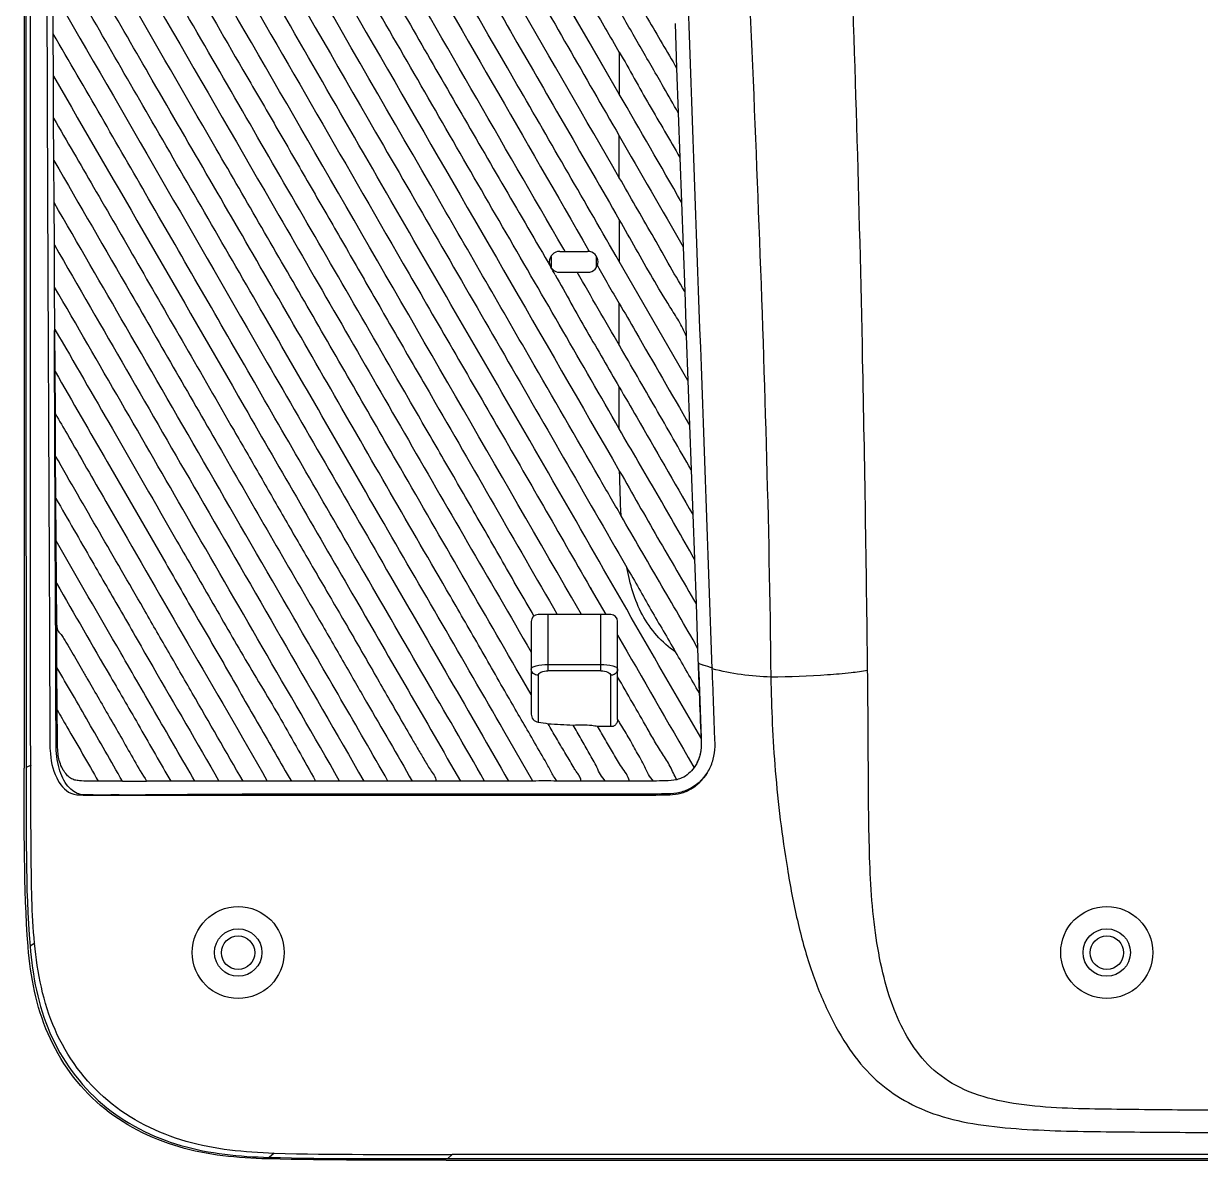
# Model space of a CAD drawing. Header units: millimetres. Extents: x 7426 to 8300, y 123 to 421.
# Drawn here: x 8178.19 to 8199.3, y 320.47 to 340.85 of the extents above; entities that cross this region are included whole.
import ezdxf

# ---------------------------------------------------------------- set-up
doc = ezdxf.new("R2010")
doc.units = ezdxf.units.MM
doc.layers.add('20_ALL_FEATURES', color=7, linetype='Continuous')

msp = doc.modelspace()

# ---------------------------------------------------------------- linework, layer by layer
at = {"layer": '20_ALL_FEATURES', "color": 7, "linetype": 'Continuous'}
for p, q in [((8188.874, 339.589), (8181.498, 352.358)), ((8178.199, 345.861), (8178.2, 336.018)), ((8178.721, 340.668), (8178.717, 341.424)), ((8189.873, 340.852), (8189.902, 340.052)), ((8178.725, 339.911), (8178.721, 340.668)), ((8178.199, 340.33), (8178.201, 327.499)), ((8188.874, 340.339), (8188.874, 339.589)), ((8178.728, 339.155), (8178.724, 339.912)), ((8189.902, 340.052), (8189.931, 339.252)), ((8189.931, 339.252), (8189.96, 338.451)), ((8178.733, 338.398), (8178.728, 339.155)), ((8188.874, 338.088), (8188.874, 338.839)), ((8178.737, 337.641), (8178.732, 338.398)), ((8189.96, 338.452), (8189.989, 337.651)), ((8178.741, 336.883), (8178.737, 337.641)), ((8189.989, 337.652), (8190.018, 336.851)), ((8188.874, 337.337), (8188.874, 336.585)), ((8178.746, 336.125), (8178.741, 336.883)), ((8187.806, 336.768), (8188.306, 336.768)), ((8187.9, 336.768), (8187.877, 336.808)), ((8188.327, 336.78), (8188.335, 336.765)), ((8190.018, 336.851), (8190.047, 336.051)), ((8187.596, 336.567), (8187.643, 336.486)), ((8187.596, 336.567), (8187.643, 336.486)), ((8187.65, 336.676), (8187.65, 336.487)), ((8188.462, 336.482), (8188.462, 336.682)), ((8190.105, 334.451), (8188.873, 336.585)), ((8187.806, 336.393), (8188.306, 336.393)), ((8178.75, 335.367), (8178.746, 336.125)), ((8178.2, 336.018), (8178.2, 331.74)), ((8190.047, 336.051), (8190.076, 335.25)), ((8188.874, 335.081), (8188.874, 335.833)), ((8178.745, 334.613), (8178.742, 335.347)), ((8178.755, 334.613), (8178.75, 335.367)), ((8190.076, 335.251), (8190.105, 334.451)), ((8187.269, 334.864), (8187.245, 334.905)), ((8178.748, 333.852), (8178.745, 334.613)), ((8178.759, 333.852), (8178.755, 334.613)), ((8190.105, 334.451), (8190.134, 333.65)), ((8188.873, 333.585), (8188.873, 334.333)), ((8178.751, 333.095), (8178.748, 333.852)), ((8178.764, 333.095), (8178.759, 333.852)), ((8190.134, 333.65), (8190.163, 332.85)), ((8178.755, 332.337), (8178.751, 333.095)), ((8178.769, 332.337), (8178.764, 333.095)), ((8190.163, 332.85), (8190.192, 332.049)), ((8178.758, 331.579), (8178.755, 332.337)), ((8178.774, 331.579), (8178.769, 332.337)), ((8179.665, 332.283), (8179.795, 332.058)), ((8190.192, 332.049), (8190.221, 331.25)), ((8178.761, 330.842), (8178.758, 331.579)), ((8178.778, 330.821), (8178.773, 331.579)), ((8190.221, 331.25), (8190.25, 330.449)), ((8178.762, 330.821), (8178.761, 330.842)), ((8178.764, 330.2), (8178.762, 330.821)), ((8178.784, 330.063), (8178.779, 330.821)), ((8187.939, 330.7), (8187.897, 330.772)), ((8187.94, 330.701), (8187.898, 330.773)), ((8188.017, 330.566), (8187.939, 330.7)), ((8188.348, 330.747), (8188.412, 330.636)), ((8188.349, 330.747), (8188.414, 330.636)), ((8188.412, 330.636), (8188.632, 330.254)), ((8188.197, 330.254), (8188.017, 330.566)), ((8188.198, 330.255), (8188.018, 330.566)), ((8190.25, 330.449), (8190.279, 329.65)), ((8178.765, 329.914), (8178.764, 330.2)), ((8188.719, 330.255), (8187.419, 330.255)), ((8187.594, 330.255), (8187.594, 329.247)), ((8188.544, 329.247), (8188.544, 330.255)), ((8178.788, 329.304), (8178.783, 330.063)), ((8187.294, 330.13), (8187.294, 328.47)), ((8188.844, 328.379), (8188.844, 330.13)), ((8178.766, 329.407), (8178.765, 329.914)), ((8190.279, 329.65), (8190.308, 328.85)), ((8178.767, 329.181), (8178.766, 329.407)), ((8187.594, 329.361), (8188.544, 329.361)), ((8178.792, 328.546), (8178.788, 329.304)), ((8187.294, 328.825), (8187.096, 329.164)), ((8187.419, 329.166), (8187.419, 328.327)), ((8188.544, 329.247), (8187.594, 329.247)), ((8188.719, 328.255), (8188.719, 329.166)), ((8186.902, 328.743), (8186.852, 328.829)), ((8178.77, 328.436), (8178.769, 328.601)), ((8187.322, 327.269), (8186.805, 328.169)), ((8188.485, 328.255), (8188.769, 328.255)), ((8178.322, 327.553), (8178.236, 327.514)), ((8190.193, 327.547), (8190.214, 327.51)), ((8190.194, 327.547), (8190.215, 327.511)), ((8190.263, 327.587), (8190.215, 327.511)), ((8180.828, 327.269), (8180.396, 327.268)), ((8181.26, 327.27), (8180.828, 327.269)), ((8181.113, 327.269), (8180.969, 327.269)), ((8182.126, 327.27), (8181.693, 327.27)), ((8182.559, 327.27), (8182.126, 327.27)), ((8182.992, 327.27), (8182.559, 327.27)), ((8183.425, 327.27), (8182.992, 327.27)), ((8183.858, 327.27), (8183.425, 327.27)), ((8183.858, 327.27), (8183.712, 327.27)), ((8184.291, 327.269), (8183.858, 327.269)), ((8184.435, 327.27), (8184.291, 327.27)), ((8184.724, 327.27), (8184.291, 327.27)), ((8184.724, 327.27), (8184.58, 327.27)), ((8185.157, 327.27), (8184.724, 327.27)), ((8185.301, 327.27), (8185.157, 327.27)), ((8185.59, 327.27), (8185.157, 327.27)), ((8185.59, 327.27), (8185.446, 327.27)), ((8186.023, 327.269), (8185.59, 327.27)), ((8186.456, 327.27), (8186.023, 327.27)), ((8186.456, 327.27), (8186.312, 327.27)), ((8186.889, 327.269), (8186.456, 327.269)), ((8187.322, 327.27), (8186.889, 327.27)), ((8188.188, 327.271), (8187.755, 327.27)), ((8189.054, 327.269), (8188.621, 327.27)), ((8178.271, 324.293), (8178.27, 324.31)), ((8178.271, 324.293), (8178.271, 324.31)), ((8178.39, 324.361), (8178.304, 324.312)), ((8182.594, 320.495), (8182.562, 320.495)), ((8182.594, 320.494), (8182.562, 320.495)), ((8182.683, 320.597), (8182.594, 320.523)), ((8185.769, 320.474), (8231.478, 320.473)), ((8185.877, 320.576), (8185.798, 320.502)), ((8185.798, 320.502), (8211.431, 320.5))]:
    msp.add_line(p, q, dxfattribs=at)
msp.add_lwpolyline([(8188.874, 339.589), (8188.333, 340.522), (8187.82, 341.407), (8187.031, 342.774), (8186.077, 344.431)], dxfattribs=at)
for centre, radius in [((8182.038, 324.196), 0.825), ((8197.617, 324.196), 0.825), ((8182.038, 324.196), 0.425), ((8182.036, 324.193), 0.3), ((8197.617, 324.196), 0.425), ((8197.619, 324.193), 0.3)]:
    msp.add_circle(centre, radius, dxfattribs=at)
for centre, radius, start, end in [((16090.335, 339.192), 7912.107, 179.9543936, 180.0845684), ((8187.806, 336.58), 0.188, 90, 270), ((8188.306, 336.58), 0.188, 270, 90), ((8163.509, 322.669), 27.81, 29.4594, 29.7931), ((8187.419, 330.13), 0.125, 90, 180), ((8188.719, 330.13), 0.125, 0, 90), ((8047.356, 246.873), 164.789, 29.83246, 30.12742), ((8191.12, 331.425), 2.203, 248.0843, 250.2831), ((8192.903, 434.434), 106.27, 267.13796, 267.38011), ((8180.294, 393.807), 66.539, 269.71497, 270.08773), ((8188.356, 169.273), 157.997, 89.90361, 90.06064)]:
    msp.add_arc(centre, radius, start, end, dxfattribs=at)
for points, knots in [([(8181.517, 353.073), (8182.124, 352.029), (8183.336, 349.92), (8185.166, 346.753), (8186.696, 344.11), (8187.765, 342.252), (8188.389, 341.175), (8188.706, 340.618), (8188.874, 340.336)], [0, 0, 0, 0, 0.246379, 0.495957, 0.746089, 0.869228, 0.933175, 1, 1, 1, 1]), ([(8181.547, 351.522), (8181.848, 351.009), (8182.441, 349.967), (8183.346, 348.401), (8184.264, 346.822), (8185.183, 345.232), (8186.099, 343.633), (8187.342, 341.509), (8188.256, 339.904), (8188.874, 338.838)], [0, 0, 0, 0, 0.121737, 0.245501, 0.370375, 0.495872, 0.621715, 0.747735, 1, 1, 1, 1]), ([(8193.328, 329.252), (8193.306, 331.114), (8193.192, 338.557), (8192.918, 346), (8192.545, 351.57)], [0, 0, 0, 0, 0.250119, 1, 1, 1, 1]), ([(8190.806, 351.438), (8190.864, 349.57), (8191.156, 342.136), (8191.528, 334.703), (8191.592, 329.134)], [0, 0, 0, 0, 0.251347, 1, 1, 1, 1]), ([(8190.542, 329.284), (8190.412, 332.9), (8190.148, 340.132), (8189.889, 347.364), (8189.755, 350.981)], [0, 0, 0, 0, 0.49993, 1, 1, 1, 1]), ([(8188.874, 338.088), (8187.65, 340.205), (8185.819, 343.373), (8183.396, 347.575), (8182.19, 349.657), (8181.595, 350.69)], [0, 0, 0, 0, 0.503958, 0.754312, 1, 1, 1, 1]), ([(8181.611, 349.913), (8182.79, 347.881), (8184.573, 344.779), (8186.997, 340.589), (8188.241, 338.429), (8188.873, 337.336)], [0, 0, 0, 0, 0.485255, 0.739105, 1, 1, 1, 1]), ([(8188.873, 336.584), (8188.261, 337.644), (8185.824, 341.866), (8183.384, 346.087), (8181.559, 349.251)], [0, 0, 0, 0, 0.25082, 1, 1, 1, 1]), ([(8181.447, 348.697), (8182.585, 346.73), (8184.879, 342.757), (8187.176, 338.787), (8188.327, 336.78)], [0, 0, 0, 0, 0.495521, 1, 1, 1, 1]), ([(8187.877, 336.808), (8186.764, 338.728), (8185.11, 341.604), (8182.917, 345.41), (8181.822, 347.288), (8181.289, 348.22)], [0, 0, 0, 0, 0.505097, 0.755425, 1, 1, 1, 1]), ([(8181.098, 347.801), (8181.361, 347.35), (8181.886, 346.435), (8182.956, 344.584), (8184.315, 342.241), (8185.67, 339.879), (8186.768, 337.987), (8187.323, 337.042), (8187.596, 336.567)], [0, 0, 0, 0, 0.120659, 0.243888, 0.494216, 0.746778, 0.873349, 1, 1, 1, 1]), ([(8188.873, 333.585), (8188.202, 334.76), (8186.841, 337.099), (8184.821, 340.607), (8182.836, 344.047), (8181.525, 346.313), (8180.886, 347.417)], [0, 0, 0, 0, 0.254053, 0.508311, 0.760307, 1, 1, 1, 1]), ([(8180.659, 347.06), (8182.012, 344.719), (8184.75, 339.972), (8187.494, 335.229), (8188.879, 332.822)], [0, 0, 0, 0, 0.493361, 1, 1, 1, 1]), ([(8187.245, 334.905), (8186.66, 335.918), (8184.389, 339.861), (8182.115, 343.802), (8180.42, 346.726)], [0, 0, 0, 0, 0.257246, 1, 1, 1, 1]), ([(8180.17, 346.409), (8181.618, 343.91), (8183.802, 340.114), (8186.754, 335.016), (8188.251, 332.412), (8189.008, 331.102)], [0, 0, 0, 0, 0.490201, 0.743214, 1, 1, 1, 1]), ([(8190.337, 328.05), (8189.441, 329.578), (8188.132, 331.89), (8186.353, 334.952), (8184.589, 338.002), (8182.451, 341.725), (8180.739, 344.673), (8179.912, 346.106)], [0, 0, 0, 0, 0.25493, 0.382319, 0.509529, 0.761853, 1, 1, 1, 1]), ([(8179.644, 345.821), (8180.327, 344.635), (8182.113, 341.545), (8184.176, 337.971), (8185.834, 335.099), (8186.956, 333.169), (8187.79, 331.715), (8188.348, 330.747)], [0, 0, 0, 0, 0.235864, 0.615183, 0.711144, 0.807367, 1, 1, 1, 1]), ([(8178.317, 327.553), (8178.311, 329.048), (8178.315, 332.037), (8178.314, 338.016), (8178.314, 342.5), (8178.315, 345.489)], [0, 0, 0, 0, 0.25, 0.5, 1, 1, 1, 1]), ([(8187.897, 330.772), (8186.403, 333.361), (8183.561, 338.291), (8180.711, 343.216), (8179.364, 345.556)], [0, 0, 0, 0, 0.525394, 1, 1, 1, 1]), ([(8179.067, 345.319), (8179.721, 344.18), (8180.744, 342.417), (8181.943, 340.329), (8182.684, 339.062), (8183.24, 338.093), (8183.805, 337.122), (8184.365, 336.144), (8184.929, 335.164), (8186.067, 333.205), (8187.004, 331.564), (8187.762, 330.255)], [0, 0, 0, 0, 0.226551, 0.351558, 0.415344, 0.479646, 0.544271, 0.609116, 0.674102, 0.73918, 1, 1, 1, 1]), ([(8187.343, 330.229), (8187.253, 330.394), (8187.059, 330.716), (8186.69, 331.369), (8186.22, 332.18), (8185.658, 333.154), (8184.907, 334.449), (8183.979, 336.066), (8182.507, 338.603), (8181.085, 341.076), (8179.723, 343.413), (8179.098, 344.51), (8178.803, 345.028)], [0, 0, 0, 0, 0.032953, 0.065899, 0.131767, 0.197589, 0.263344, 0.394559, 0.524991, 0.778382, 0.895373, 1, 1, 1, 1]), ([(8178.6, 344.541), (8178.597, 344.355), (8178.599, 343.984), (8178.599, 343.24), (8178.605, 341.94), (8178.609, 340.082), (8178.618, 337.853), (8178.625, 335.995), (8178.632, 334.509), (8178.637, 333.394), (8178.642, 332.279), (8178.648, 331.164), (8178.652, 330.235), (8178.655, 329.492), (8178.656, 329.028), (8178.658, 328.656), (8178.659, 328.378), (8178.662, 328.099), (8178.656, 327.743), (8178.728, 327.359), (8178.921, 327.103), (8179.035, 327.052)], [0, 0, 0, 0, 0.031665, 0.06333, 0.12666, 0.253321, 0.379982, 0.506642, 0.569973, 0.633303, 0.696633, 0.759964, 0.823294, 0.854959, 0.886624, 0.902456, 0.918289, 0.934122, 0.949957, 0.978815, 1, 1, 1, 1]), ([(8178.706, 344.445), (8180.055, 342.098), (8182.168, 338.457), (8184.646, 334.155), (8186.153, 331.544), (8186.915, 330.238), (8187.294, 329.583)], [0, 0, 0, 0, 0.47321, 0.735694, 0.867744, 1, 1, 1, 1]), ([(8187.096, 329.164), (8186.355, 330.444), (8185.065, 332.68), (8183.235, 335.858), (8181.622, 338.643), (8180.115, 341.248), (8179.157, 342.917), (8178.708, 343.69)], [0, 0, 0, 0, 0.264481, 0.461733, 0.655854, 0.840007, 1, 1, 1, 1]), ([(8186.852, 328.829), (8186.672, 329.141), (8186.318, 329.767), (8185.595, 331.009), (8184.343, 333.176), (8182.593, 336.227), (8180.586, 339.678), (8179.307, 341.903), (8178.711, 342.935)], [0, 0, 0, 0, 0.066259, 0.132481, 0.264694, 0.527232, 0.780482, 1, 1, 1, 1]), ([(8186.805, 328.169), (8186.069, 329.45), (8184.624, 331.932), (8182.53, 335.577), (8180.567, 338.965), (8179.309, 341.15), (8178.714, 342.18)], [0, 0, 0, 0, 0.273938, 0.532442, 0.779581, 1, 1, 1, 1]), ([(8188.874, 341.838), (8189.046, 341.541), (8189.376, 340.938), (8189.731, 340.35), (8189.902, 340.052)], [0, 0, 0, 0, 0.49999, 1, 1, 1, 1]), ([(8178.718, 341.424), (8180.001, 339.208), (8182.017, 335.712), (8184.738, 330.993), (8186.185, 328.495), (8186.889, 327.269)], [0, 0, 0, 0, 0.470052, 0.740629, 1, 1, 1, 1]), ([(8189.931, 339.252), (8189.843, 339.405), (8189.626, 339.79), (8189.269, 340.4), (8189.006, 340.86), (8188.874, 341.089)], [0, 0, 0, 0, 0.250013, 0.625014, 1, 1, 1, 1]), ([(8186.457, 327.27), (8186.104, 327.893), (8185.383, 329.126), (8184.339, 330.94), (8183.316, 332.702), (8182.027, 334.948), (8180.493, 337.6), (8179.295, 339.684), (8178.721, 340.668)], [0, 0, 0, 0, 0.13878, 0.277001, 0.405904, 0.533843, 0.779124, 1, 1, 1, 1]), ([(8188.874, 340.339), (8188.967, 340.184), (8189.142, 339.865), (8189.41, 339.392), (8189.688, 338.923), (8189.869, 338.609), (8189.96, 338.452)], [0, 0, 0, 0, 0.249981, 0.499987, 0.749991, 1, 1, 1, 1]), ([(8178.724, 339.911), (8179.867, 337.936), (8181.672, 334.809), (8184.102, 330.593), (8185.4, 328.359), (8186.023, 327.269)], [0, 0, 0, 0, 0.468908, 0.742086, 1, 1, 1, 1]), ([(8178.728, 339.155), (8178.964, 338.742), (8179.472, 337.876), (8180.256, 336.515), (8181.094, 335.058), (8181.82, 333.803), (8182.411, 332.778), (8182.858, 331.997), (8183.31, 331.216), (8183.767, 330.432), (8184.149, 329.777), (8184.451, 329.25), (8184.678, 328.853), (8184.907, 328.457), (8185.097, 328.127), (8185.251, 327.863), (8185.347, 327.699), (8185.426, 327.568), (8185.482, 327.468), (8185.557, 327.381), (8185.584, 327.307), (8185.59, 327.27)], [0, 0, 0, 0, 0.103852, 0.21953, 0.343139, 0.47129, 0.536375, 0.601888, 0.667717, 0.733811, 0.800138, 0.833391, 0.866681, 0.899995, 0.933328, 0.949999, 0.96667, 0.975007, 0.983344, 0.991683, 1, 1, 1, 1]), ([(8178.733, 338.398), (8179.192, 337.602), (8180.196, 335.87), (8181.487, 333.63), (8182.613, 331.673), (8183.349, 330.404), (8183.928, 329.406), (8184.476, 328.444), (8184.893, 327.744), (8185.157, 327.27)], [0, 0, 0, 0, 0.214507, 0.467501, 0.603682, 0.741572, 0.809944, 0.873085, 1, 1, 1, 1]), ([(8190.047, 336.051), (8189.944, 336.218), (8189.752, 336.559), (8189.462, 337.07), (8189.166, 337.578), (8188.972, 337.918), (8188.874, 338.088)], [0, 0, 0, 0, 0.249998, 0.500021, 0.750011, 1, 1, 1, 1]), ([(8184.724, 327.27), (8184.166, 328.249), (8183.088, 330.101), (8181.521, 332.819), (8180.092, 335.301), (8179.165, 336.9), (8178.737, 337.641)], [0, 0, 0, 0, 0.282365, 0.536996, 0.785843, 1, 1, 1, 1]), ([(8190.076, 335.251), (8190.035, 335.342), (8189.944, 335.522), (8189.728, 335.86), (8189.467, 336.289), (8189.174, 336.815), (8188.974, 337.163), (8188.874, 337.337)], [0, 0, 0, 0, 0.125014, 0.250012, 0.500001, 0.750008, 1, 1, 1, 1]), ([(8178.741, 336.883), (8179.605, 335.389), (8181.453, 332.184), (8183.307, 328.982), (8184.291, 327.269)], [0, 0, 0, 0, 0.46628, 1, 1, 1, 1]), ([(8188.481, 336.512), (8188.546, 336.398), (8188.669, 336.168), (8188.809, 335.947), (8188.874, 335.833)], [0, 0, 0, 0, 0.50002, 1, 1, 1, 1]), ([(8187.723, 336.346), (8187.913, 336.009), (8188.29, 335.334), (8188.681, 334.667), (8188.874, 334.333)], [0, 0, 0, 0, 0.499969, 1, 1, 1, 1]), ([(8183.858, 327.27), (8183.398, 328.073), (8182.481, 329.654), (8180.778, 332.607), (8179.539, 334.758), (8178.746, 336.125)], [0, 0, 0, 0, 0.271655, 0.53631, 1, 1, 1, 1]), ([(8188.874, 335.833), (8188.97, 335.666), (8189.391, 334.939), (8189.811, 334.211), (8190.134, 333.65)], [0, 0, 0, 0, 0.229781, 1, 1, 1, 1]), ([(8178.75, 335.367), (8179.098, 334.775), (8179.823, 333.509), (8180.755, 331.893), (8181.552, 330.517), (8182.161, 329.444), (8182.706, 328.558), (8183.115, 327.824), (8183.325, 327.456), (8183.425, 327.27)], [0, 0, 0, 0, 0.220169, 0.468361, 0.598213, 0.730426, 0.864325, 0.932029, 1, 1, 1, 1]), ([(8190.163, 332.85), (8189.949, 333.222), (8189.523, 333.968), (8189.089, 334.71), (8188.875, 335.081)], [0, 0, 0, 0, 0.500016, 1, 1, 1, 1]), ([(8188.907, 332.027), (8188.775, 332.255), (8188.23, 333.201), (8187.683, 334.147), (8187.269, 334.864)], [0, 0, 0, 0, 0.241373, 1, 1, 1, 1]), ([(8178.755, 334.613), (8179.064, 334.071), (8179.729, 332.927), (8180.572, 331.464), (8181.29, 330.217), (8181.853, 329.251), (8182.316, 328.428), (8182.703, 327.77), (8182.892, 327.435), (8182.992, 327.27)], [0, 0, 0, 0, 0.220844, 0.468136, 0.597692, 0.729805, 0.863947, 0.931787, 1, 1, 1, 1]), ([(8188.874, 334.333), (8188.978, 334.153), (8189.418, 333.392), (8189.858, 332.631), (8190.192, 332.049)], [0, 0, 0, 0, 0.236308, 1, 1, 1, 1]), ([(8178.759, 333.852), (8178.831, 333.729), (8179.135, 333.207), (8179.434, 332.683), (8179.665, 332.283)], [0, 0, 0, 0, 0.23564, 1, 1, 1, 1]), ([(8190.221, 331.25), (8189.996, 331.639), (8189.557, 332.423), (8189.096, 333.195), (8188.873, 333.585)], [0, 0, 0, 0, 0.500014, 1, 1, 1, 1]), ([(8182.126, 327.27), (8181.817, 327.793), (8181.373, 328.579), (8180.773, 329.609), (8179.96, 331.027), (8179.285, 332.183), (8178.764, 333.095)], [0, 0, 0, 0, 0.27083, 0.402676, 0.531615, 1, 1, 1, 1]), ([(8188.88, 332.823), (8189.108, 332.427), (8189.556, 331.631), (8190.023, 330.846), (8190.25, 330.449)], [0, 0, 0, 0, 0.499989, 1, 1, 1, 1]), ([(8178.769, 332.337), (8178.983, 331.963), (8179.374, 331.283), (8179.957, 330.28), (8180.71, 328.961), (8181.3, 327.956), (8181.693, 327.27)], [0, 0, 0, 0, 0.22103, 0.402559, 0.594694, 1, 1, 1, 1]), ([(8179.795, 332.058), (8180.242, 331.284), (8181.158, 329.685), (8182.092, 328.096), (8182.559, 327.27)], [0, 0, 0, 0, 0.485022, 1, 1, 1, 1]), ([(8190.279, 329.65), (8190.17, 329.851), (8189.941, 330.247), (8189.594, 330.839), (8189.251, 331.434), (8189.021, 331.828), (8188.906, 332.027)], [0, 0, 0, 0, 0.249992, 0.500019, 0.750009, 1, 1, 1, 1]), ([(8181.26, 327.269), (8181.034, 327.662), (8180.589, 328.427), (8179.763, 329.865), (8179.153, 330.906), (8178.773, 331.579)], [0, 0, 0, 0, 0.272939, 0.53366, 1, 1, 1, 1]), ([(8189.008, 331.101), (8189.154, 330.849), (8189.439, 330.339), (8189.737, 329.837), (8189.884, 329.584)], [0, 0, 0, 0, 0.499998, 1, 1, 1, 1]), ([(8189.884, 329.584), (8189.635, 329.749), (8189.329, 330.106), (8189.105, 330.661), (8189.038, 330.955), (8189.008, 331.101)], [0, 0, 0, 0, 0.497978, 0.748873, 1, 1, 1, 1]), ([(8178.779, 330.821), (8179.099, 330.261), (8179.599, 329.396), (8180.287, 328.215), (8180.644, 327.588), (8180.828, 327.269)], [0, 0, 0, 0, 0.472264, 0.730617, 1, 1, 1, 1]), ([(8178.783, 330.063), (8178.784, 330.026), (8178.792, 329.957), (8178.871, 329.9), (8178.907, 329.82), (8178.974, 329.718), (8179.052, 329.582), (8179.148, 329.419), (8179.245, 329.252), (8179.377, 329.024), (8179.546, 328.733), (8179.751, 328.377), (8180.037, 327.889), (8180.238, 327.509), (8180.396, 327.268)], [0, 0, 0, 0, 0.033821, 0.058149, 0.086147, 0.11432, 0.17192, 0.230594, 0.290322, 0.351032, 0.475043, 0.602293, 0.732565, 1, 1, 1, 1]), ([(8187.294, 329.279), (8187.294, 329.292), (8187.325, 329.321), (8187.425, 329.351), (8187.522, 329.361), (8187.594, 329.361)], [0, 0, 0, 0, 0.11748, 0.331809, 1, 1, 1, 1]), ([(8188.544, 329.361), (8188.616, 329.361), (8188.713, 329.351), (8188.813, 329.321), (8188.844, 329.292), (8188.844, 329.279)], [0, 0, 0, 0, 0.668189, 0.882503, 1, 1, 1, 1]), ([(8190.273, 327.606), (8190.308, 327.671), (8190.355, 327.817), (8190.349, 328.041), (8190.341, 328.264), (8190.33, 328.562), (8190.318, 328.934), (8190.304, 329.232), (8190.297, 329.381)], [0, 0, 0, 0, 0.124254, 0.249167, 0.374219, 0.499321, 0.749615, 1, 1, 1, 1]), ([(8179.963, 327.269), (8179.858, 327.448), (8179.658, 327.803), (8179.353, 328.321), (8179.071, 328.822), (8178.878, 329.145), (8178.788, 329.304)], [0, 0, 0, 0, 0.265086, 0.520824, 0.766556, 1, 1, 1, 1]), ([(8187.419, 329.166), (8187.387, 329.166), (8187.324, 329.187), (8187.294, 329.25), (8187.294, 329.279)], [0, 0, 0, 0, 0.517356, 1, 1, 1, 1]), ([(8187.419, 329.166), (8187.419, 329.191), (8187.486, 329.242), (8187.551, 329.247), (8187.594, 329.247)], [0, 0, 0, 0, 0.370321, 1, 1, 1, 1]), ([(8188.544, 329.247), (8188.587, 329.247), (8188.652, 329.242), (8188.719, 329.191), (8188.719, 329.166)], [0, 0, 0, 0, 0.629805, 1, 1, 1, 1]), ([(8188.844, 329.279), (8188.844, 329.268), (8188.838, 329.228), (8188.807, 329.194), (8188.78, 329.18)], [0, 0, 0, 0, 0.266029, 1, 1, 1, 1]), ([(8189.906, 327.295), (8189.861, 327.371), (8189.795, 327.537), (8189.644, 327.757), (8189.506, 327.985), (8189.245, 328.448), (8189.021, 328.83), (8188.844, 329.138)], [0, 0, 0, 0, 0.124898, 0.249852, 0.374893, 0.499893, 1, 1, 1, 1]), ([(8190.47, 327.448), (8190.508, 327.515), (8190.569, 327.659), (8190.598, 327.891), (8190.583, 328.123), (8190.576, 328.355), (8190.567, 328.587), (8190.556, 328.897), (8190.548, 329.129), (8190.542, 329.284)], [0, 0, 0, 0, 0.12451, 0.249129, 0.374217, 0.499312, 0.624445, 0.749608, 1, 1, 1, 1]), ([(8193.328, 329.252), (8193.229, 329.233), (8192.99, 329.203), (8192.412, 329.153), (8191.931, 329.138), (8191.592, 329.134)], [0, 0, 0, 0, 0.172361, 0.415609, 1, 1, 1, 1]), ([(8191.592, 329.134), (8191.601, 328.574), (8191.651, 327.425), (8191.831, 325.971), (8192.053, 324.781), (8192.29, 323.91), (8192.603, 323.134), (8192.97, 322.479), (8193.4, 321.953), (8193.917, 321.561), (8194.525, 321.276), (8195.231, 321.109), (8195.998, 321.031), (8196.797, 320.994), (8197.607, 320.983), (8198.691, 320.973), (8200.047, 320.966), (8201.673, 320.964), (8203.299, 320.964), (8205.468, 320.965), (8208.178, 320.959), (8210.347, 320.956), (8211.431, 320.957)], [0, 0, 0, 0, 0.065145, 0.133752, 0.170401, 0.205938, 0.238567, 0.267595, 0.292984, 0.317031, 0.342472, 0.3706, 0.400998, 0.432163, 0.463672, 0.495245, 0.55836, 0.621445, 0.684518, 0.747596, 0.873798, 1, 1, 1, 1]), ([(8211.43, 321.355), (8210.376, 321.354), (8208.796, 321.355), (8206.689, 321.362), (8205.109, 321.365), (8203.528, 321.363), (8201.948, 321.361), (8200.368, 321.362), (8199.051, 321.37), (8197.998, 321.381), (8197.209, 321.39), (8196.428, 321.42), (8195.677, 321.519), (8194.996, 321.732), (8194.274, 322.226), (8193.836, 322.997), (8193.586, 323.842), (8193.409, 324.818), (8193.347, 326.107), (8193.341, 327.674), (8193.335, 328.726), (8193.328, 329.252)], [0, 0, 0, 0, 0.1291, 0.19365, 0.2582, 0.32275, 0.3873, 0.45185, 0.5164, 0.548673, 0.580927, 0.61305, 0.64442, 0.673586, 0.699587, 0.749826, 0.777827, 0.807812, 0.871115, 0.93552, 1, 1, 1, 1]), ([(8187.755, 327.27), (8187.738, 327.301), (8187.692, 327.355), (8187.643, 327.45), (8187.596, 327.545), (8187.487, 327.728), (8187.26, 328.13), (8187.044, 328.497), (8186.902, 328.743)], [0, 0, 0, 0, 0.062506, 0.124899, 0.187447, 0.249935, 0.499939, 1, 1, 1, 1]), ([(8179.528, 327.268), (8179.47, 327.268), (8179.357, 327.266), (8179.217, 327.271), (8179.107, 327.285), (8179.027, 327.32), (8178.957, 327.384), (8178.871, 327.504), (8178.799, 327.707), (8178.798, 328.074), (8178.793, 328.356), (8178.792, 328.546)], [0, 0, 0, 0, 0.096872, 0.189495, 0.234617, 0.281146, 0.332681, 0.39045, 0.526997, 0.683667, 1, 1, 1, 1]), ([(8178.792, 328.546), (8178.85, 328.444), (8179.096, 328.018), (8179.341, 327.593), (8179.528, 327.268)], [0, 0, 0, 0, 0.238308, 1, 1, 1, 1]), ([(8190.449, 327.416), (8190.368, 327.293), (8190.195, 327.134), (8189.909, 327.044), (8189.609, 327.039), (8189.237, 327.032), (8188.789, 327.037), (8188.342, 327.037), (8187.747, 327.036), (8187.004, 327.037), (8186.115, 327.038), (8185.23, 327.037), (8184.351, 327.037), (8183.484, 327.036), (8182.635, 327.034), (8181.819, 327.032), (8181.168, 327.027), (8180.678, 327.022), (8180.34, 327.02), (8180.021, 327.02), (8179.769, 327.021), (8179.577, 327.019), (8179.44, 327.021), (8179.309, 327.02), (8179.177, 327.03), (8179.053, 327.099), (8178.95, 327.214), (8178.866, 327.368), (8178.807, 327.555), (8178.772, 327.765), (8178.773, 328.062), (8178.77, 328.286), (8178.77, 328.436)], [0, 0, 0, 0, 0.034137, 0.05135, 0.068651, 0.103254, 0.137842, 0.172405, 0.206937, 0.275891, 0.34465, 0.413107, 0.48111, 0.54838, 0.61435, 0.677983, 0.737588, 0.76533, 0.79152, 0.816122, 0.839151, 0.850081, 0.860624, 0.870786, 0.880645, 0.890926, 0.902594, 0.916018, 0.931264, 0.947947, 0.965281, 1, 1, 1, 1]), ([(8187.294, 328.47), (8187.294, 328.436), (8187.318, 328.365), (8187.385, 328.33), (8187.419, 328.327)], [0, 0, 0, 0, 0.502176, 1, 1, 1, 1]), ([(8188.188, 327.27), (8188.186, 327.294), (8188.172, 327.343), (8188.131, 327.405), (8188.085, 327.464), (8188.036, 327.55), (8187.973, 327.657), (8187.871, 327.826), (8187.746, 328.039), (8187.646, 328.211), (8187.597, 328.297)], [0, 0, 0, 0, 0.062521, 0.124986, 0.187535, 0.250013, 0.37504, 0.500012, 0.75, 1, 1, 1, 1]), ([(8188.046, 328.275), (8188.157, 328.284), (8188.305, 328.282), (8188.45, 328.261), (8188.485, 328.256)], [0, 0, 0, 0, 0.756289, 1, 1, 1, 1]), ([(8188.621, 327.27), (8188.598, 327.312), (8188.523, 327.379), (8188.479, 327.52), (8188.402, 327.643), (8188.31, 327.814), (8188.19, 328.023), (8188.094, 328.191), (8188.046, 328.275)], [0, 0, 0, 0, 0.124964, 0.249971, 0.374949, 0.499943, 0.749959, 1, 1, 1, 1]), ([(8189.487, 327.27), (8189.452, 327.306), (8189.388, 327.387), (8189.332, 327.529), (8189.261, 327.664), (8189.156, 327.838), (8189.039, 328.064), (8188.931, 328.236), (8188.878, 328.322)], [0, 0, 0, 0, 0.125045, 0.249952, 0.37484, 0.499938, 0.749962, 1, 1, 1, 1]), ([(8189.054, 327.269), (8189.044, 327.315), (8189.006, 327.405), (8188.913, 327.514), (8188.845, 327.64), (8188.746, 327.802), (8188.624, 328.006), (8188.533, 328.173), (8188.485, 328.255)], [0, 0, 0, 0, 0.124643, 0.249733, 0.374796, 0.499818, 0.749908, 1, 1, 1, 1]), ([(8190.337, 328.05), (8190.34, 327.97), (8190.349, 327.812), (8190.3, 327.656), (8190.263, 327.587)], [0, 0, 0, 0, 0.50147, 1, 1, 1, 1]), ([(8178.386, 324.361), (8178.335, 324.891), (8178.324, 325.957), (8178.317, 327.021), (8178.317, 327.553)], [0, 0, 0, 0, 0.499972, 1, 1, 1, 1]), ([(8179.035, 327.052), (8179.104, 327.021), (8179.267, 327.02), (8179.507, 327.018), (8179.765, 327.019), (8180.14, 327.017), (8180.648, 327.017), (8181.301, 327.02), (8182.003, 327.019), (8183, 327.019), (8184.286, 327.019), (8185.588, 327.019), (8186.642, 327.019), (8187.437, 327.018), (8188.233, 327.02), (8188.898, 327.018), (8189.364, 327.016), (8189.63, 327.022), (8189.829, 327.025), (8190.029, 327.057), (8190.265, 327.182), (8190.405, 327.334), (8190.47, 327.448)], [0, 0, 0, 0, 0.01964, 0.040495, 0.062708, 0.086283, 0.137575, 0.19421, 0.255276, 0.319359, 0.452284, 0.58805, 0.656444, 0.725043, 0.793785, 0.86264, 0.897098, 0.914331, 0.931566, 0.948745, 0.965913, 1, 1, 1, 1]), ([(8190.215, 327.511), (8190.159, 327.434), (8190.058, 327.343), (8189.937, 327.303), (8189.906, 327.295)], [0, 0, 0, 0, 0.748656, 1, 1, 1, 1]), ([(8179.964, 327.269), (8179.926, 327.269), (8179.781, 327.27), (8179.636, 327.27), (8179.528, 327.268)], [0, 0, 0, 0, 0.259268, 1, 1, 1, 1]), ([(8181.693, 327.27), (8181.656, 327.27), (8181.512, 327.27), (8181.367, 327.27), (8181.26, 327.27)], [0, 0, 0, 0, 0.253977, 1, 1, 1, 1]), ([(8187.755, 327.27), (8187.683, 327.27), (8187.539, 327.277), (8187.395, 327.27), (8187.322, 327.269)], [0, 0, 0, 0, 0.500169, 1, 1, 1, 1]), ([(8189.906, 327.295), (8189.838, 327.278), (8189.697, 327.274), (8189.557, 327.271), (8189.487, 327.27)], [0, 0, 0, 0, 0.499343, 1, 1, 1, 1]), ([(8182.562, 320.495), (8182.029, 320.509), (8180.956, 320.612), (8179.487, 321.355), (8178.516, 322.696), (8178.313, 323.763), (8178.271, 324.293)], [0, 0, 0, 0, 0.250746, 0.500405, 0.749733, 1, 1, 1, 1]), ([(8178.304, 324.312), (8178.348, 323.782), (8178.549, 322.716), (8179.521, 321.377), (8180.991, 320.64), (8182.062, 320.537), (8182.594, 320.523)], [0, 0, 0, 0, 0.250327, 0.499652, 0.749271, 1, 1, 1, 1]), ([(8182.683, 320.595), (8182.152, 320.613), (8181.085, 320.711), (8179.617, 321.442), (8178.639, 322.771), (8178.437, 323.833), (8178.386, 324.361)], [0, 0, 0, 0, 0.250741, 0.500357, 0.74966, 1, 1, 1, 1])]:
    msp.add_open_spline(points, degree=3, knots=knots, dxfattribs=at)
for points in [[(8189.989, 337.651), (8189.616, 338.297), (8189.246, 338.944), (8188.874, 339.589)], [(8188.874, 338.839), (8189.25, 338.173), (8189.639, 337.515), (8190.018, 336.851)], [(8188.875, 335.081), (8188.622, 335.518), (8188.371, 335.956), (8188.118, 336.393)], [(8188.906, 332.027), (8188.892, 332.292), (8188.885, 332.557), (8188.88, 332.823)], [(8188.842, 329.889), (8189.292, 329.109), (8189.743, 328.328), (8190.193, 327.547)], [(8190.551, 329.296), (8190.492, 329.312), (8190.434, 329.331), (8190.376, 329.351)], [(8178.769, 328.601), (8178.768, 328.794), (8178.768, 328.988), (8178.767, 329.181)], [(8188.78, 329.18), (8188.762, 329.171), (8188.74, 329.166), (8188.719, 329.166)], [(8191.592, 329.134), (8191.239, 329.152), (8190.882, 329.189), (8190.542, 329.284)], [(8190.308, 328.85), (8190.317, 328.583), (8190.328, 328.316), (8190.337, 328.05)], [(8187.419, 328.327), (8187.479, 328.321), (8187.539, 328.311), (8187.597, 328.297)], [(8188.813, 328.289), (8188.802, 328.274), (8188.786, 328.262), (8188.769, 328.255)], [(8188.83, 328.314), (8188.825, 328.305), (8188.82, 328.296), (8188.813, 328.289)], [(8188.844, 328.379), (8188.845, 328.356), (8188.84, 328.333), (8188.83, 328.314)], [(8188.878, 328.322), (8188.866, 328.341), (8188.855, 328.36), (8188.844, 328.379)], [(8178.27, 324.31), (8178.188, 325.37), (8178.202, 326.436), (8178.201, 327.499)], [(8178.237, 327.514), (8178.239, 326.446), (8178.216, 325.376), (8178.304, 324.312)], [(8189.487, 327.27), (8189.343, 327.268), (8189.199, 327.269), (8189.054, 327.269)], [(8182.594, 320.523), (8183.662, 320.494), (8184.73, 320.502), (8185.798, 320.502)], [(8185.769, 320.474), (8184.711, 320.474), (8183.652, 320.468), (8182.594, 320.494)], [(8182.683, 320.597), (8183.747, 320.57), (8184.812, 320.577), (8185.877, 320.577)], [(8211.431, 320.573), (8202.913, 320.574), (8194.395, 320.575), (8185.877, 320.576)]]:
    msp.add_open_spline(points, degree=3, dxfattribs=at)

doc.saveas('drawing.dxf')
